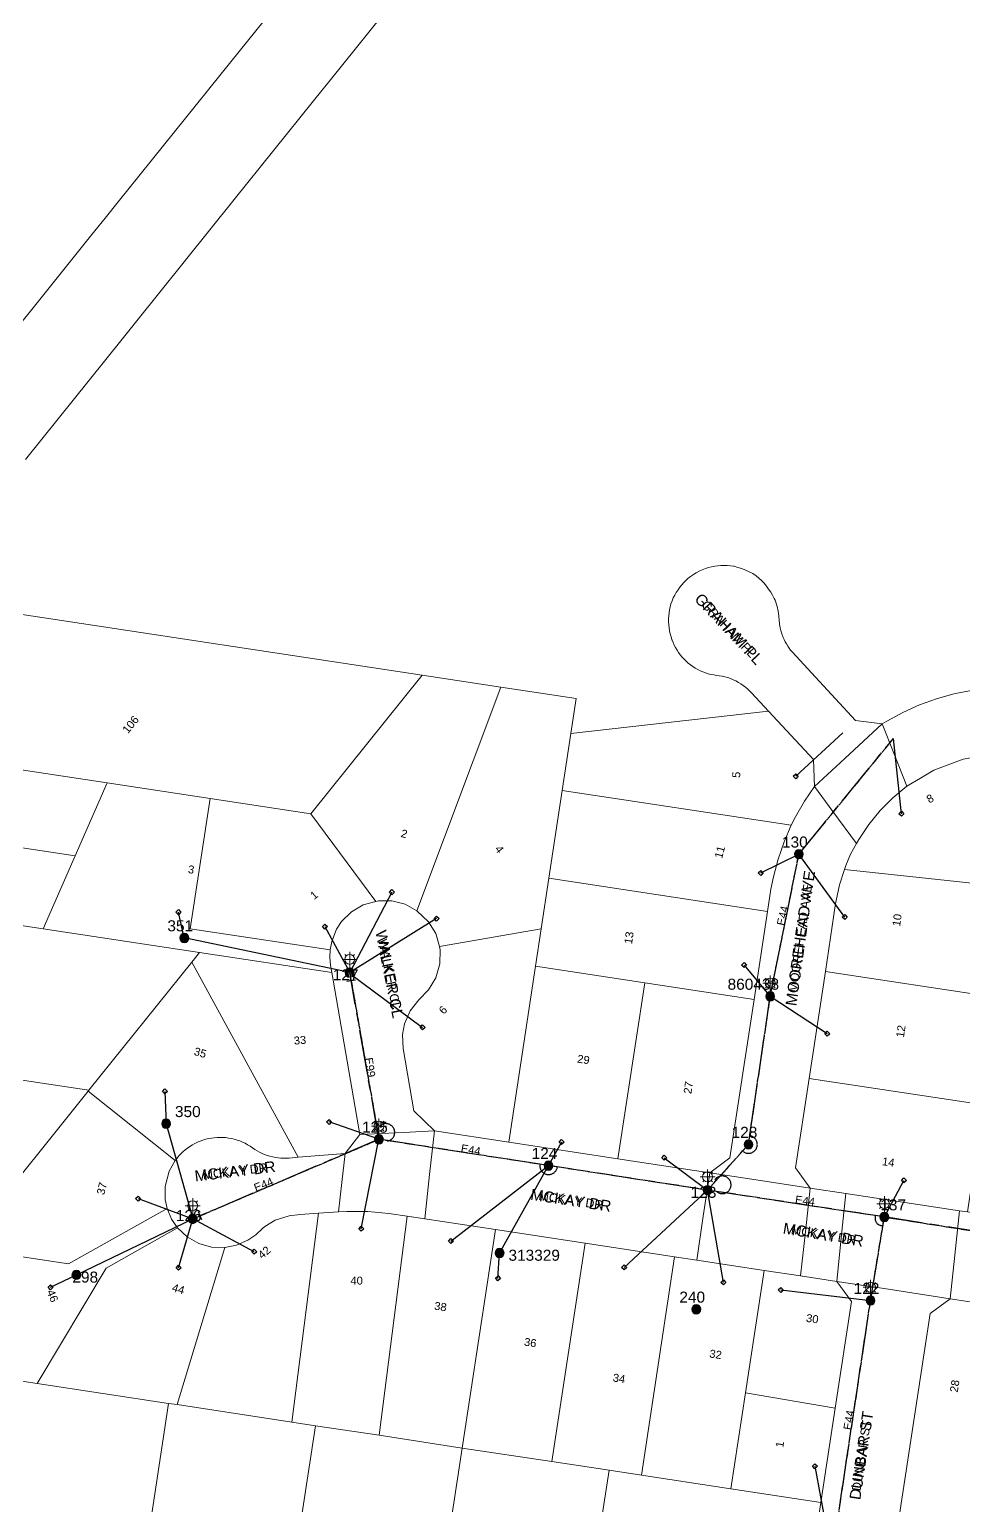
# Model space of a CAD drawing. Header units: metres. Extents: x 277548 to 280124, y 6243677 to 6246862.
# Drawn here: x 278804.5 to 279015.8, y 6245451.4 to 6245785.6 of the extents above; entities that cross this region are included whole.
import ezdxf
from ezdxf.enums import TextEntityAlignment as Align

# ---------------------------------------------------------------- set-up
doc = ezdxf.new("R2010")
doc.units = ezdxf.units.M
doc.linetypes.add('Cable Exist OH', pattern=[1, 1, 0])
doc.linetypes.add('IECLCENT', pattern=[15.5, 9.5, -2, 2, -2])
doc.layers.get('0').update_dxf_attribs({"color": 6})
doc.layers.add('Cadastre Land Parcels_SP_EXT', color=9, linetype='Continuous', lineweight=5)
doc.layers.add('Cadastre Roads_SP_EXT', color=94, linetype='Continuous', lineweight=15)
for name, color, linetype in [('Equip_SP_SL_EXT', 7, 'Continuous'), ('Mains_LV_EXT', 7, 'Continuous'), ('Mains_SL_EXT', 7, 'Continuous'), ('Notes_HV_MISC', 7, 'Continuous'), ('Notes_LV_MISC', 7, 'Continuous'), ('Services_SP_EXT', 7, 'Continuous'), ('SupportsOH_SP_TR_HV_LV_SL_EXT', 7, 'Continuous')]:
    doc.layers.add(name, color=color, linetype=linetype)
doc.styles.add('POLE_LABEL', font='arial.ttf')
doc.styles.get("Standard").update_dxf_attribs({"font": 'arial.ttf'})

# ---------------------------------------------------------------- blocks, each defined once
blk = doc.blocks.new('*U75')
at = {"lineweight": 15}
for p, q in [((-1.46, 5.46), (-1.06, 5.06)), ((0, 1.75), (0, 6.25)), ((1.46, 5.46), (1.06, 5.06)), ((-2.25, 4), (2.25, 4)), ((-1.46, 2.54), (-1.06, 2.94)), ((0, 0), (0, 2.5)), ((1.46, 2.54), (1.06, 2.94))]:
    blk.add_line(p, q, dxfattribs=at)
blk.add_circle((0, 4), 1.5, dxfattribs=at)
for tag, p, height, flags in [('OPERATING_VOLTAGE', (0.98, -1.65), 0.2, 9), ('ORIENTATION', (0.98, -1.85), 0.2, 9), ('OWNED_BY', (0.98, -2.05), 0.2, 9), ('STATE', (0.98, -2.25), 0.2, 9), ('CONSTRUCTED_VOLTAGE', (0.98, -0.65), 0.2, 9), ('CONTROL_TYPE', (0.98, -0.85), 0.2, 9), ('LANTERN_PURPOSE', (0.98, -1.05), 0.2, 9), ('LANTERN_TYPE', (0.98, -1.25), 0.2, 9), ('NO_PHASES', (0.98, -1.45), 0.2, 9), ('USAGE', (0.98, -2.45), 0.2, 9), ('CEXIST', (0.98, -2.65), 0.2, 9), ('CNEW', (0.98, -2.85), 0.2, 9), ('CNUMBER', (0.98, -3.05), 0.2, 9), ('CREMOVE', (0.98, -3.25), 0.2, 9), ('CREPLACE', (0.98, -3.45), 0.2, 9), ('LKINGHEIGHT', (0.98, -3.65), 0.2, 9), ('LBRACKET', (0.98, -3.85), 0.2, 9), ('LBRACKETVOCAB', (0.98, -4.05), 0.2, 9), ('LCATEGORY', (0.98, -4.25), 0.2, 9), ('LCHARGE1', (0.98, -4.45), 0.2, 9), ('LCHARGE1PERCENT', (0.98, -4.65), 0.2, 9), ('LNUMBER', (2.18, -3.25), 2.5, 8), ('LCHARGE2', (0.98, -4.85), 0.2, 9), ('LCHARGE2PERCENT', (0.98, -5.05), 0.2, 9), ('LCHARGE3', (0.98, -5.25), 0.2, 9), ('LCHARGE3PERCENT', (0.98, -5.45), 0.2, 9), ('LEXIST', (0.98, -5.65), 0.2, 9), ('LLAMP', (0.98, -5.85), 0.2, 9), ('LLAMPVOCAB', (0.98, -6.05), 0.2, 9), ('LMAST', (0.98, -6.25), 0.2, 9), ('LMASTVOCAB', (0.98, -6.45), 0.2, 9), ('LNEW', (0.98, -6.65), 0.2, 9), ('LANTNUMBER', (0.98, -6.85), 0.2, 9), ('LOUTREACH', (0.98, -7.25), 0.2, 9), ('LOUTREACHVOCAB', (0.98, -7.45), 0.2, 9), ('LRATECODE', (0.98, -7.65), 0.2, 9), ('LREMOVE', (0.98, -7.85), 0.2, 9), ('LREPLACE', (0.98, -8.05), 0.2, 9), ('LTYPE', (0.98, -8.25), 0.2, 9), ('LTYPEVOCAB', (0.98, -8.45), 0.2, 9), ('LEGEND', (0.98, -8.65), 0.2, 9), ('LOCATION', (0.98, -8.85), 0.2, 9), ('NOTES', (0.98, -9.05), 0.2, 9), ('STREETNAME', (0.98, -9.25), 0.2, 9), ('SUBURB', (0.98, -9.45), 0.2, 1)]:
    blk.add_attdef(tag, p, '', height=height, dxfattribs=dict(flags=flags))
blk = doc.blocks.new('CCP_EXT')
blk.add_wipeout([(0, 0.57), (0.57, 0), (0, -0.57), (-0.57, 0)])
blk.add_lwpolyline([(-0.57, 0), (0, 0.57), (0.57, 0), (0, -0.57), (-0.57, 0)])
at = {"flags": 1}
blk.add_attdef('Z', (0, 0), '', height=0.2, dxfattribs=at)
at = {"flags": 9}
for tag, p in [('CCP_TYPE', (0, 0)), ('CONSTRUCTED_VOLTAGE', (0, -0.2)), ('OPERATING_VOLTAGE', (0, -0.6)), ('ORIENTATION', (0, -0.8)), ('OWNED_BY', (0, -1)), ('STATE', (0, -1.8)), ('NO_PHASES', (0, -0.4)), ('USAGE', (0, -1.2)), ('LEGEND', (0, -1.4)), ('LIFE_SUPPORT', (0, -1.6)), ('NOTES', (0, -2))]:
    blk.add_attdef(tag, text='', height=0.2, dxfattribs=at).set_placement(p, align=Align.MIDDLE_LEFT)
blk = doc.blocks.new('POLE_EXT')
blk.add_hatch(color=256).paths.add_polyline_path([(-1, 0, 1), (1, 0, 1)])
blk.add_lwpolyline([(-1, 0, 1), (1, 0, 1)], format="xyb", close=True)
for tag, height, flags, p in [('pNumber', 2.5, 8, (-17.84, 2.07)), ('OWNED_BY', 0.2, 9, (1.35, -0.4)), ('SPECIAL_USE', 0.2, 9, (1.35, -0.8)), ('STATE', 0.2, 9, (1.35, -1)), ('cLV', 0.2, 9, (1.35, -1.4)), ('hDepth', 0.2, 9, (1.35, -1.6)), ('hDia', 0.2, 9, (1.35, -1.8)), ('cHV', 0.2, 9, (1.35, -2)), ('cLinedev', 0.2, 9, (1.35, -3.4)), ('PARENT', 0.2, 9, (1.35, -0.6)), ('USAGE', 0.2, 9, (1.35, -1.2)), ('LBRACKET', 0.2, 9, (1.35, -2.2)), ('LExisting', 0.2, 9, (1.35, -2.4)), ('LANTNUMBER', 0.2, 9, (1.35, -2.6)), ('LOther', 0.2, 9, (1.35, -2.8)), ('LRemove', 0.2, 9, (1.35, -3)), ('LEGEND', 0.2, 9, (1.35, -3.2)), ('pExisting', 0.2, 9, (1.35, -3.8)), ('pFooting', 0.2, 9, (1.35, -4.4)), ('pNew', 0.2, 9, (1.35, -4.6)), ('pRelocate', 0.2, 9, (1.35, -5)), ('pRemove', 0.2, 9, (1.35, -5.2)), ('pReplace', 0.2, 9, (1.35, -5.4)), ('pStay', 0.2, 9, (1.35, -5.6)), ('pType', 0.2, 9, (1.35, -5.8)), ('cspan', 0.2, 9, (1.35, -6)), ('STREETNAME', 0.2, 9, (1.35, -6.2)), ('SUBURB', 0.2, 9, (1.35, -6.4)), ('LOCATION', 0.2, 9, (1.35, -3.6)), ('PFNUMBER', 0.2, 9, (1.35, -4)), ('NEWPFNUMBER', 0.2, 9, (1.35, -4.2)), ('NOTES', 0.2, 9, (1.35, -6.6)), ('OPERATED_BY', 0.2, 9, (1.36, -7.01)), ('MAINTAINED_BY', 0.2, 9, (1.36, -6.81))]:
    blk.add_attdef(tag, text='', height=height, dxfattribs=dict(flags=flags)).set_placement(p, align=Align.MIDDLE_LEFT)
at = {"style": 'POLE_LABEL'}
for tag, height, flags, p in [('STRUCTURE_PLANT_NUMBER', 0.2, 9, (1.35, 0.03)), ('ASSET_NUM', 2.5, 8, (2, 2)), ('STREET_CODE', 0.2, 9, (1.35, -0.2))]:
    blk.add_attdef(tag, text='', height=height, dxfattribs=dict(at, flags=flags)).set_placement(p, align=Align.MIDDLE_LEFT)
at = {"flags": 1}
blk.add_attdef('Z', (1.35, -7.33), '', height=0.2, dxfattribs=at)
blk = doc.blocks.new('End Shackle_EXT')
blk.add_wipeout([(0, 0.25), (1.81, 0.25), (1.82, -0.25), (0, -0.25)])
blk.add_line((1.81, -1), (1.81, 1))
at = {"flags": 1}
blk.add_attdef('Z', (0, 0), '', height=0.2, dxfattribs=at)
at = {"flags": 9}
for tag, p in [('CONNECTOR_TYPE', (0, 0)), ('CONSTRUCTED_VOLTAGE', (0, -0.2)), ('OPERATING_VOLTAGE', (0, -0.6)), ('ORIENTATION', (0, -0.8)), ('OWNED_BY', (0, -1)), ('STATE', (0, -1.2)), ('NO_PHASES', (0, -0.4)), ('USAGE', (0, -1.4)), ('NOTES', (0, -1.6))]:
    blk.add_attdef(tag, text='', height=0.2, dxfattribs=at).set_placement(p, align=Align.MIDDLE_LEFT)

msp = doc.modelspace()

# ---------------------------------------------------------------- linework, layer by layer
at = {"layer": 'Cadastre Land Parcels_SP_EXT', "linetype": 'Continuous'}
for points in [[(278868.09901, 6245608.02197), (278893.29201, 6245639.419), (278778.337, 6245656.86098), (278753.14798, 6245625.47799), (278822.03497, 6245615.018), (278845.33296, 6245611.47904), (278868.09901, 6245608.02197)], [(278911.08997, 6245636.71196), (278893.29201, 6245639.419), (278868.09901, 6245608.02197), (278882.78599, 6245588.20896), (278883.381, 6245588.31099), (278886.43801, 6245588.29403), (278889.44397, 6245587.55), (278892.11603, 6245586.09596), (278911.08997, 6245636.71196)], [(278926.95698, 6245626.19004), (278928.16201, 6245634.11498), (278911.08997, 6245636.71196), (278892.11603, 6245586.09596), (278892.12699, 6245586.08703), (278894.75903, 6245583.573), (278896.359, 6245580.92099), (278897.21998, 6245578.00398), (278920.23001, 6245581.95501), (278921.97599, 6245593.43896), (278925.002, 6245613.335), (278926.95698, 6245626.19004)], [(278982.06797, 6245614.22504), (278981.833, 6245620.29499), (278971.64304, 6245631.30698), (278926.95698, 6245626.19004), (278925.002, 6245613.335), (278976.81297, 6245605.45696), (278977.78004, 6245607.36097), (278979.804, 6245610.86698), (278982.06797, 6245614.22504)], [(278814.78798, 6245598.51596), (278822.03497, 6245615.018), (278753.14798, 6245625.47799), (278740.55298, 6245609.78703), (278814.78798, 6245598.51596)], [(279035.78303, 6245620.72102), (279032.43001, 6245621.23096), (279029.21002, 6245621.71997), (279022.54701, 6245621.64303), (279019.19699, 6245621.02903), (279015.74204, 6245620.39498), (279009.10596, 6245617.92397), (279006.03499, 6245616.10599), (279002.96402, 6245614.28802), (278999.83201, 6245611.67903), (278996.96297, 6245608.78498), (278994.37897, 6245605.63301), (278992.10697, 6245602.24899), (278991.56496, 6245601.32697), (278990.239, 6245598.87398), (278989.15101, 6245596.30597), (278988.83901, 6245595.41496), (279029.024, 6245591.12703), (279035.78303, 6245620.72102)], [(278872.86897, 6245572.09197), (278872.58101, 6245573.774), (278872.407, 6245575.48898), (278872.47104, 6245577.21102), (278840.82897, 6245582.02497), (278845.33296, 6245611.47904), (278822.03497, 6245615.018), (278814.78798, 6245598.51596), (278807.53896, 6245582.00898), (278842.91397, 6245576.63597), (278872.86897, 6245572.09197)], [(278976.81297, 6245605.45696), (278925.002, 6245613.335), (278921.97599, 6245593.43896), (278971.42397, 6245585.92397), (278972.193, 6245590.97103), (278972.76698, 6245593.75598), (278973.84199, 6245597.748), (278975.19198, 6245601.65398), (278976.81297, 6245605.45696)], [(278814.78798, 6245598.51596), (278740.55298, 6245609.78703), (278727.95799, 6245594.09704), (278807.53896, 6245582.00898), (278814.78798, 6245598.51596)], [(278868.09901, 6245608.02197), (278845.33296, 6245611.47904), (278840.82897, 6245582.02497), (278872.47104, 6245577.21102), (278872.82198, 6245579.10796), (278873.91501, 6245581.94), (278875.06704, 6245583.676), (278877.33604, 6245585.83997), (278879.96297, 6245587.41697), (278882.78599, 6245588.20896), (278868.09901, 6245608.02197)], [(279029.024, 6245591.12703), (278988.83901, 6245595.41496), (278987.73601, 6245591.93801), (278986.96804, 6245588.37096), (278986.86204, 6245587.69398), (278984.532, 6245572.36801), (279023.39103, 6245566.459), (279024.08399, 6245566.353), (279029.024, 6245591.12703)], [(278807.53896, 6245582.00898), (278727.95799, 6245594.09704), (278702.768, 6245562.71396), (278817.90603, 6245545.452), (278841.152, 6245574.43897), (278842.91397, 6245576.63597), (278807.53896, 6245582.00898)], [(278971.42397, 6245585.92397), (278921.97599, 6245593.43896), (278920.23001, 6245581.95501), (278918.95104, 6245573.54601), (278943.67101, 6245569.78799), (278968.39902, 6245566.02899), (278971.42397, 6245585.92397)], [(278918.95104, 6245573.54601), (278920.23001, 6245581.95501), (278897.21998, 6245578.00398), (278897.35204, 6245577.23699), (278897.29197, 6245574.06002), (278896.40202, 6245570.92704), (278894.74896, 6245568.15101), (278892.52599, 6245565.95497), (278890.565, 6245563.45498), (278889.27499, 6245560.46404), (278888.86698, 6245558.06404), (278889.00602, 6245554.92903), (278891.43101, 6245540.80296), (278896.06, 6245536.26002), (278912.89001, 6245533.69696), (278918.95104, 6245573.54601)], [(278879.164, 6245535.42298), (278873.12496, 6245570.36701), (278872.86897, 6245572.09197), (278842.91397, 6245576.63597), (278841.152, 6245574.43897), (278865.23297, 6245530.26797), (278875.854, 6245531.149), (278879.164, 6245535.42298)], [(278865.23297, 6245530.26797), (278841.152, 6245574.43897), (278817.90603, 6245545.452), (278817.73803, 6245545.24203), (278837.42701, 6245529.569), (278837.82698, 6245530.09396), (278838.25098, 6245530.59498), (278838.70298, 6245531.07604), (278839.17997, 6245531.53201), (278839.67896, 6245531.96096), (278840.20004, 6245532.36499), (278840.74099, 6245532.73899), (278841.30102, 6245533.08702), (278841.88004, 6245533.40299), (278842.47301, 6245533.68804), (278843.08101, 6245533.94199), (278843.69598, 6245534.16203), (278844.32199, 6245534.35), (278844.95702, 6245534.50503), (278845.59796, 6245534.62701), (278846.24703, 6245534.71296), (278846.89804, 6245534.76702), (278847.55196, 6245534.78504), (278848.20403, 6245534.77002), (278848.85699, 6245534.721), (278849.505, 6245534.63797), (278850.14797, 6245534.51898), (278850.78202, 6245534.36802), (278851.40998, 6245534.18402), (278852.02698, 6245533.96796), (278852.63197, 6245533.72001), (278853.22203, 6245533.44), (278853.79602, 6245533.12898), (278854.35402, 6245532.78802), (278854.89399, 6245532.42099), (278855.41498, 6245532.06298), (278855.95398, 6245531.732), (278856.50801, 6245531.42999), (278857.07802, 6245531.15501), (278857.66004, 6245530.90998), (278858.25496, 6245530.69497), (278858.85898, 6245530.51204), (278859.47201, 6245530.35799), (278860.09201, 6245530.236), (278860.71697, 6245530.14599), (278861.34598, 6245530.08698), (278861.97703, 6245530.06004), (278862.60896, 6245530.06499), (278863.24001, 6245530.10297), (278865.23297, 6245530.26797)], [(278943.67101, 6245569.78799), (278918.95104, 6245573.54601), (278912.89001, 6245533.69696), (278937.61104, 6245529.94), (278943.67101, 6245569.78799)], [(279023.39103, 6245566.459), (278984.532, 6245572.36801), (278980.842, 6245548.11399), (279020.39699, 6245542.11303), (279023.39103, 6245566.459)], [(278968.39902, 6245566.02899), (278943.67101, 6245569.78799), (278937.61104, 6245529.94), (278958.38502, 6245526.78299), (278962.93901, 6245530.13503), (278968.39902, 6245566.02899)], [(278817.90603, 6245545.452), (278702.768, 6245562.71396), (278700.58804, 6245560.01098), (278774.572, 6245548.77101), (278769.79302, 6245517.30702), (278792.56102, 6245513.84897), (278817.73803, 6245545.24203), (278817.90603, 6245545.452)], [(279020.39699, 6245542.11303), (278980.842, 6245548.11399), (278977.76396, 6245527.87098), (278981.11698, 6245523.31602), (278989.18501, 6245522.08899), (279014.92099, 6245518.17603), (279016.71396, 6245517.903), (279020.39699, 6245542.11303)], [(278837.42701, 6245529.569), (278817.73803, 6245545.24203), (278792.56102, 6245513.84897), (278789.336, 6245509.76801), (278813.28703, 6245506.15299), (278835.60701, 6245518.69896), (278835.171, 6245520.75199), (278835.13496, 6245523.63004), (278836.056, 6245527.11697), (278837.42701, 6245529.569)], [(278837.96999, 6245514.29196), (278836.58997, 6245516.27997), (278835.60701, 6245518.69896), (278813.28703, 6245506.15299), (278789.336, 6245509.76801), (278769.49199, 6245484.66299), (278770.03099, 6245484.58199), (278802.71203, 6245479.61699), (278806.19799, 6245479.08797), (278821.79603, 6245505.202), (278837.96999, 6245514.29196)], [(278889.90904, 6245516.95899), (278885.73197, 6245517.56601), (278881.00202, 6245517.97799), (278876.253, 6245518.02896), (278874.35703, 6245517.95503), (278869.83501, 6245517.60797), (278863.81603, 6245470.335), (278869.14001, 6245469.49602), (278883.593, 6245467.33098), (278889.90904, 6245516.95899)], [(278863.81603, 6245470.335), (278869.83501, 6245517.60797), (278865.69001, 6245517.30004), (278863.231, 6245517.01199), (278860.06004, 6245516.02001), (278857.68398, 6245514.58602), (278857.26299, 6245514.22898), (278855.66196, 6245512.748), (278853.85503, 6245511.473), (278851.30999, 6245510.34102), (278848.61301, 6245509.82604), (278837.88899, 6245474.27402), (278863.81603, 6245470.335)], [(278893.91104, 6245516.35002), (278889.90904, 6245516.95899), (278883.593, 6245467.33098), (278902.35997, 6245464.44904), (278909.88299, 6245513.92202), (278893.91104, 6245516.35002)], [(278848.61301, 6245509.82604), (278848.56399, 6245509.82304), (278845.60096, 6245509.95704), (278842.74499, 6245510.75804), (278840.10897, 6245512.26296), (278837.96999, 6245514.29196), (278821.79603, 6245505.202), (278806.19799, 6245479.08797), (278835.93198, 6245474.57099), (278837.88899, 6245474.27402), (278848.61301, 6245509.82604)], [(278902.35997, 6245464.44904), (278922.63398, 6245461.39804), (278930.15303, 6245510.83798), (278909.88299, 6245513.92202), (278902.35997, 6245464.44904)], [(278922.63398, 6245461.39804), (278935.58098, 6245459.42998), (278942.90499, 6245458.31496), (278950.42298, 6245507.75597), (278930.15303, 6245510.83798), (278922.63398, 6245461.39804)], [(278966.483, 6245476.986), (278970.69399, 6245504.67201), (278955.41996, 6245506.99604), (278950.42298, 6245507.75597), (278942.90499, 6245458.31496), (278963.17503, 6245455.23198), (278966.483, 6245476.986)], [(278987.10301, 6245502.17697), (278978.93304, 6245503.41901), (278970.69399, 6245504.67201), (278966.483, 6245476.986), (278986.77998, 6245473.44501), (278990.45603, 6245497.62201), (278987.10301, 6245502.17697)], [(279028.74902, 6245495.83097), (279012.80498, 6245498.255), (279008.24896, 6245494.90198), (279001.33199, 6245449.41704), (279021.22997, 6245446.392), (279028.74902, 6245495.83097)], [(278806.19799, 6245479.08797), (278802.71203, 6245479.61699), (278784.54598, 6245360.245), (278789.08301, 6245359.55503), (278799.27298, 6245426.49596), (278827.94901, 6245422.13798), (278835.93198, 6245474.57099), (278806.19799, 6245479.08797)], [(278986.77998, 6245473.44501), (278966.483, 6245476.986), (278963.17503, 6245455.23198), (278983.538, 6245452.13698), (278986.77998, 6245473.44501)], [(278837.88899, 6245474.27402), (278835.93198, 6245474.57099), (278827.94901, 6245422.13798), (278817.75896, 6245355.19696), (278850.97203, 6245350.14999), (278861.57, 6245419.77102), (278869.14001, 6245469.49602), (278863.81603, 6245470.335), (278837.88899, 6245474.27402)], [(278884.19101, 6245345.10196), (278902.35997, 6245464.44904), (278883.593, 6245467.33098), (278869.14001, 6245469.49602), (278861.57, 6245419.77102), (278889.845, 6245415.474), (278879.24703, 6245345.85296), (278884.19101, 6245345.10196)], [(278917.43296, 6245340.08696), (278926.48299, 6245399.60601), (278929.51403, 6245419.54101), (278932.54799, 6245439.48598), (278935.58098, 6245459.42998), (278922.63398, 6245461.39804), (278902.35997, 6245464.44904), (278884.19101, 6245345.10196), (278917.43296, 6245340.08696)], [(278980.50501, 6245432.192), (278983.538, 6245452.13698), (278963.17503, 6245455.23198), (278942.90499, 6245458.31496), (278935.58098, 6245459.42998), (278932.54799, 6245439.48598), (278980.50501, 6245432.192)]]:
    msp.add_lwpolyline(points, close=True, dxfattribs=at)
at = {"layer": 'Cadastre Roads_SP_EXT', "linetype": 'Continuous'}
for points in [[(278865.36501, 6245797.43399), (278849.97297, 6245778.25804), (278837.24202, 6245762.40301), (278824.52599, 6245746.56299), (278821.55203, 6245742.85803), (278818.57701, 6245739.15202), (278805.85003, 6245723.30202), (278783.436, 6245695.38398)], [(278803.526, 6245688.24102), (278825.389, 6245715.47804), (278828.71601, 6245719.62302), (278850.77902, 6245747.11004), (278868.68504, 6245769.41802), (278870.61002, 6245771.81596), (278872.535, 6245774.21399), (278887.105, 6245792.36497)], [(279017.55502, 6245635.97196), (279013.57702, 6245635.15999), (279009.66402, 6245634.07198), (279005.838, 6245632.71401), (279002.05498, 6245630.99496), (278998.40504, 6245629.017), (278997.41001, 6245628.41997), (279000.03896, 6245621.73001), (279002.964, 6245614.28796), (279006.03501, 6245616.10599), (279009.10602, 6245617.92403), (279015.74202, 6245620.395), (279019.19698, 6245621.02904)]]:
    msp.add_lwpolyline(points, dxfattribs=at)
for points in [[(278988.93804, 6245620.58098), (278997.41001, 6245628.41997), (278991.37396, 6245629.125), (278983.17901, 6245637.98198), (278976.98604, 6245644.67299), (278976.63899, 6245645.10004), (278976.315, 6245645.54404), (278976.01503, 6245646.005), (278975.71399, 6245646.48202), (278975.43804, 6245646.97397), (278975.19802, 6245647.46098), (278975.18901, 6245647.479), (278974.98397, 6245647.97704), (278974.60302, 6245649.02602), (278974.437, 6245649.55701), (278974.31797, 6245650.10097), (278974.16696, 6245650.948), (278974.13102, 6245651.18704), (278974.06197, 6245651.72897), (278974.00598, 6245652.82397), (278973.93198, 6245653.35998), (278973.85904, 6245653.89803), (278973.63598, 6245654.94401), (278973.48701, 6245655.44903), (278973.33804, 6245655.95299), (278973.15304, 6245656.43602), (278972.98499, 6245656.79499), (278972.59503, 6245657.52801), (278972.16702, 6245658.23596), (278971.70297, 6245658.92404), (278971.20404, 6245659.58501), (278970.66997, 6245660.22001), (278970.10402, 6245660.82597), (278969.50804, 6245661.40101), (278968.88001, 6245661.94401), (278968.10001, 6245662.40496), (278967.29404, 6245662.82503), (278966.46997, 6245663.20201), (278965.62497, 6245663.53598), (278964.76399, 6245663.82598), (278963.88897, 6245664.06802), (278963.73496, 6245664.09699), (278963.03196, 6245664.189), (278962.32402, 6245664.24596), (278961.61404, 6245664.26503), (278960.90397, 6245664.24702), (278960.19699, 6245664.19201), (278959.49302, 6245664.09999), (278958.79399, 6245663.97001), (278958.10397, 6245663.80496), (278957.38596, 6245663.55197), (278956.68304, 6245663.26303), (278955.99603, 6245662.93798), (278955.32596, 6245662.57698), (278954.67603, 6245662.18199), (278954.048, 6245661.75203), (278953.44496, 6245661.29099), (278953.05898, 6245660.96399), (278953.02904, 6245660.93502), (278952.52702, 6245660.42603), (278952.05203, 6245659.89196), (278951.60599, 6245659.33298), (278951.18999, 6245658.75299), (278950.80497, 6245658.15101), (278950.45201, 6245657.53004), (278950.13102, 6245656.89), (278949.84597, 6245656.23504), (278949.59404, 6245655.56701), (278949.41698, 6245654.90003), (278949.27499, 6245654.226), (278949.16999, 6245653.54498), (278949.09996, 6245652.86097), (278949.06402, 6245652.16997), (278949.068, 6245651.48004), (278949.10597, 6245650.79302), (278949.17997, 6245650.10901), (278949.28903, 6245649.42596), (278949.435, 6245648.75298), (278949.61496, 6245648.08698), (278949.82999, 6245647.43396), (278949.86999, 6245647.32896), (278950.07, 6245646.822), (278950.34004, 6245646.23097), (278950.64099, 6245645.65601), (278950.97099, 6245645.09501), (278951.33004, 6245644.55404), (278951.71602, 6245644.03198), (278952.13, 6245643.53102), (278952.57003, 6245643.05302), (278953.03399, 6245642.59798), (278953.52099, 6245642.16696), (278954.02999, 6245641.76296), (278954.55903, 6245641.38599), (278955.09796, 6245641.03903), (278955.65402, 6245640.72202), (278956.22597, 6245640.43396), (278956.81197, 6245640.17699), (278957.41104, 6245639.94996), (278958.02202, 6245639.75604), (278958.63999, 6245639.59197), (278959.26899, 6245639.46198), (278959.90099, 6245639.36502), (278960.53803, 6245639.30197), (278961.17004, 6245639.196), (278961.81202, 6245639.042), (278962.44597, 6245638.857), (278963.06799, 6245638.63897), (278963.67801, 6245638.38704), (278964.27601, 6245638.10596), (278964.85601, 6245637.79203), (278965.42001, 6245637.44896), (278965.96504, 6245637.07702), (278966.49002, 6245636.67699), (278966.993, 6245636.25004), (278967.47303, 6245635.79703), (278967.81504, 6245635.44398), (278971.64301, 6245631.30703), (278981.83296, 6245620.29504), (278982.06803, 6245614.22499), (278988.93804, 6245620.58098)], [(278991.56496, 6245601.32697), (278986.24401, 6245608.55303), (278982.06803, 6245614.22499), (278979.80396, 6245610.86699), (278977.77999, 6245607.36099), (278976.81296, 6245605.45703), (278975.19202, 6245601.65396), (278973.842, 6245597.74802), (278972.76696, 6245593.75599), (278972.19298, 6245590.971), (278971.42401, 6245585.92397), (278968.39901, 6245566.02904), (278962.93898, 6245530.13496), (278958.38496, 6245526.78297), (278967.86299, 6245525.33599), (278981.11698, 6245523.31599), (278977.76401, 6245527.87098), (278980.842, 6245548.11401), (278984.53203, 6245572.36798), (278986.86197, 6245587.69397), (278986.96803, 6245588.37101), (278987.73602, 6245591.93804), (278988.83896, 6245595.41499), (278989.15104, 6245596.30599), (278990.23896, 6245598.87401), (278991.56496, 6245601.32697)], [(278892.116, 6245586.09599), (278889.44396, 6245587.55004), (278886.43803, 6245588.29401), (278883.38097, 6245588.31097), (278882.78597, 6245588.20897), (278879.96301, 6245587.41696), (278877.336, 6245585.83999), (278875.06699, 6245583.67597), (278873.91504, 6245581.93997), (278872.82199, 6245579.10801), (278872.47098, 6245577.21102), (278872.40704, 6245575.48897), (278872.581, 6245573.77399), (278872.86897, 6245572.09203), (278873.12497, 6245570.36697), (278879.16402, 6245535.42298), (278889.04102, 6245535.91299), (278896.06, 6245536.26003), (278891.43101, 6245540.803), (278889.00596, 6245554.92901), (278888.86697, 6245558.06404), (278889.27503, 6245560.46401), (278890.565, 6245563.45502), (278892.52601, 6245565.95504), (278894.74901, 6245568.15103), (278896.40201, 6245570.92701), (278897.29204, 6245574.06001), (278897.352, 6245577.23698), (278897.21999, 6245578.00401), (278896.359, 6245580.92101), (278894.75899, 6245583.57301), (278892.12704, 6245586.08699), (278892.116, 6245586.09599)], [(278865.233, 6245530.26804), (278863.24002, 6245530.103), (278862.60899, 6245530.06503), (278861.97699, 6245530.05999), (278861.34604, 6245530.08701), (278860.71704, 6245530.146), (278860.09201, 6245530.23599), (278859.47202, 6245530.35802), (278858.859, 6245530.51203), (278858.25499, 6245530.695), (278857.65998, 6245530.91002), (278857.07796, 6245531.15498), (278856.50803, 6245531.42997), (278855.954, 6245531.73197), (278855.41499, 6245532.06303), (278854.89398, 6245532.42102), (278854.35399, 6245532.78802), (278853.79599, 6245533.12897), (278853.222, 6245533.43998), (278852.63203, 6245533.72), (278852.02696, 6245533.96796), (278851.40997, 6245534.18396), (278850.78202, 6245534.36799), (278850.14799, 6245534.51899), (278849.50504, 6245534.63803), (278848.85696, 6245534.72103), (278848.20403, 6245534.76996), (278847.55198, 6245534.78497), (278846.89798, 6245534.76704), (278846.24699, 6245534.713), (278845.59804, 6245534.62699), (278844.95702, 6245534.50504), (278844.32202, 6245534.34997), (278843.69602, 6245534.16197), (278843.08097, 6245533.942), (278842.47298, 6245533.68803), (278841.88001, 6245533.40298), (278841.30099, 6245533.08703), (278840.74104, 6245532.73901), (278840.19999, 6245532.36504), (278839.67899, 6245531.96104), (278839.17997, 6245531.53196), (278838.70304, 6245531.07604), (278838.251, 6245530.59504), (278837.82704, 6245530.09399), (278837.42702, 6245529.56901), (278836.05598, 6245527.11703), (278835.13504, 6245523.63001), (278835.17098, 6245520.75204), (278835.60704, 6245518.69902), (278836.58997, 6245516.27997), (278837.97001, 6245514.29203), (278840.10904, 6245512.26303), (278842.74497, 6245510.75803), (278845.60104, 6245509.95701), (278848.56396, 6245509.82296), (278848.61297, 6245509.82597), (278851.31, 6245510.34097), (278853.85498, 6245511.47296), (278855.66198, 6245512.748), (278857.26296, 6245514.22898), (278857.684, 6245514.586), (278860.05996, 6245516.02), (278863.23102, 6245517.01202), (278865.68998, 6245517.29999), (278869.83496, 6245517.608), (278874.35701, 6245517.95504), (278875.10902, 6245524.58), (278875.85397, 6245531.14898), (278865.233, 6245530.26804)], [(278912.89002, 6245533.69704), (278896.06, 6245536.26003), (278894.99203, 6245526.36996), (278893.91099, 6245516.35), (278909.88303, 6245513.92203), (278930.153, 6245510.83804), (278950.42296, 6245507.75599), (278955.42001, 6245506.99603), (278956.91096, 6245516.95401), (278958.38496, 6245526.78297), (278937.61103, 6245529.93999), (278912.89002, 6245533.69704)], [(278989.18503, 6245522.08899), (278981.11698, 6245523.31599), (278980.03197, 6245513.43202), (278978.933, 6245503.41903), (278987.10296, 6245502.17701), (278988.13702, 6245512.06796), (278989.18503, 6245522.08899)], [(279016.714, 6245517.90303), (279014.92104, 6245518.17598), (279013.85598, 6245508.15098), (279012.80497, 6245498.255), (279028.74901, 6245495.83101), (279048.64403, 6245492.80804), (279068.53896, 6245489.78401), (279088.43001, 6245486.76298), (279108.32503, 6245483.73798), (279109.36103, 6245483.58), (279111.00096, 6245493.50503), (279112.62101, 6245503.30097), (279096.602, 6245505.73697), (279076.63598, 6245508.78899), (279056.66202, 6245511.82804), (279036.68796, 6245514.86496), (279016.714, 6245517.90303)], [(279012.80497, 6245498.255), (278997.81798, 6245500.54097), (278987.10296, 6245502.17701), (278990.45602, 6245497.62202), (278986.78003, 6245473.44497), (278983.53797, 6245452.13697), (278980.50502, 6245432.19197), (278978.88002, 6245421.50998), (278988.813, 6245417.02696), (278995.91799, 6245413.81899), (279001.33202, 6245449.41698), (279008.24901, 6245494.90203), (279012.80497, 6245498.255)]]:
    msp.add_lwpolyline(points, close=True, dxfattribs=at)
at = {"layer": 'Mains_SL_EXT', "linetype": 'Cable Exist OH'}
for points in [[(278957.87364, 6245522.84552), (278967.13797, 6245533.17099), (278972.05801, 6245566.70491)], [(278997.88347, 6245516.76025), (278957.87364, 6245522.84552)], [(278994.75596, 6245497.84296), (278997.88347, 6245516.76025)], [(278997.88347, 6245516.76025), (279036.91599, 6245510.64904), (279066.38606, 6245506.29123)]]:
    msp.add_lwpolyline(points, dxfattribs=at)
at = {"layer": 'Notes_LV_MISC', "linetype": 'IECLCENT'}
for points in [[(278967.13797, 6245533.17099), (278972.05801, 6245566.70499)], [(278921.89272, 6245528.38542), (278883.51276, 6245534.34123)], [(278957.87364, 6245522.84552), (278967.13797, 6245533.17099)], [(278997.88347, 6245516.76025), (278957.87364, 6245522.84552)], [(278994.75596, 6245497.84296), (278997.88347, 6245516.76025)], [(279036.91599, 6245510.64904), (278997.88347, 6245516.76025)], [(278986.01598, 6245439.48799), (278994.75604, 6245497.84304)]]:
    msp.add_lwpolyline(points, dxfattribs=at)
for points in [[(278885.47052, 6245533.93277, 1.956679267), (278883.09756, 6245536.14382)], [(278965.93002, 6245531.57597, 1.289604125), (278967.42901, 6245535.14997)], [(278919.93386, 6245528.68938, 1.02441987), (278923.89773, 6245528.14237)], [(278959.98512, 6245522.44876, 3.64379254), (278959.21609, 6245524.34174)], [(278995.90985, 6245517.08879, 0.57853013), (278997.56185, 6245514.81484)]]:
    msp.add_lwpolyline(points, format="xyb", dxfattribs=at)

# ---------------------------------------------------------------- block references
at = {"layer": 'Equip_SP_SL_EXT', "xscale": 0.75, "yscale": 0.75, "zscale": 0.75}
for p in [(278876.9045, 6245572.08046), (278972.05802, 6245566.70497), (278883.51286, 6245534.34124), (278957.87361, 6245522.84551), (278997.88361, 6245516.76025), (278841.37973, 6245516.31921), (278994.756, 6245497.84299)]:
    msp.add_blockref('*U75', p, dxfattribs=at)
at = {"layer": 'SupportsOH_SP_TR_HV_LV_SL_EXT'}
ref = msp.add_blockref('POLE_EXT', (278978.54804, 6245598.89199), dxfattribs=at)
ref.add_attrib('ASSET_NUM', '130', dxfattribs={"layer": '0', "height": 2.5, "rotation": 0.0015278, "style": 'POLE_LABEL'}).set_placement((278980.54804, 6245599.64199), align=Align.BOTTOM_RIGHT)
ref = msp.add_blockref('POLE_EXT', (278876.90445, 6245572.08037), dxfattribs=at)
ref.add_attrib('ASSET_NUM', '127', dxfattribs={"layer": '0', "height": 2.5, "style": 'POLE_LABEL'}).set_placement((278878.90445, 6245572.83037), align=Align.TOP_RIGHT)
ref = msp.add_blockref('POLE_EXT', (278972.05804, 6245566.70497), dxfattribs=at)
ref.add_attrib('ASSET_NUM', '860438', dxfattribs={"layer": '0', "height": 2.5, "style": 'POLE_LABEL'}).set_placement((278974.05804, 6245567.45497), align=Align.BOTTOM_RIGHT)
ref = msp.add_blockref('POLE_EXT', (278835.35917, 6245537.87587), dxfattribs=at)
ref.add_attrib('ASSET_NUM', '350', dxfattribs={"layer": '0', "height": 2.5, "style": 'POLE_LABEL'}).set_placement((278837.35917, 6245538.62587), align=Align.BOTTOM_LEFT)
ref = msp.add_blockref('POLE_EXT', (278883.51288, 6245534.34127), dxfattribs=at)
ref.add_attrib('ASSET_NUM', '125', dxfattribs={"layer": '0', "height": 2.5, "style": 'POLE_LABEL'}).set_placement((278885.51288, 6245535.09127), align=Align.BOTTOM_RIGHT)
ref = msp.add_blockref('POLE_EXT', (278967.138, 6245533.171), dxfattribs=at)
ref.add_attrib('ASSET_NUM', '128', dxfattribs={"layer": '0', "height": 2.5, "style": 'POLE_LABEL'}).set_placement((278969.138, 6245533.921), align=Align.BOTTOM_RIGHT)
ref = msp.add_blockref('POLE_EXT', (278957.87371, 6245522.8456), dxfattribs=at)
ref.add_attrib('ASSET_NUM', '123', dxfattribs={"layer": '0', "height": 2.5, "rotation": 0.0504826, "style": 'POLE_LABEL'}).set_placement((278959.87371, 6245523.5956), align=Align.TOP_RIGHT)
ref = msp.add_blockref('POLE_EXT', (278997.88358, 6245516.7603), dxfattribs=at)
ref.add_attrib('ASSET_NUM', '137', dxfattribs={"layer": '0', "height": 2.5, "style": 'POLE_LABEL'}).set_placement((278999.88358, 6245517.5103), align=Align.BOTTOM_CENTER)
ref = msp.add_blockref('POLE_EXT', (278910.818, 6245508.59701), dxfattribs=at)
ref.add_attrib('ASSET_NUM', '313329', dxfattribs={"layer": '0', "height": 2.5, "style": 'POLE_LABEL'}).set_placement((278912.818, 6245509.34701), align=Align.TOP_LEFT)
ref = msp.add_blockref('POLE_EXT', (278815.0625, 6245503.65027), dxfattribs=at)
ref.add_attrib('ASSET_NUM', '298', dxfattribs={"layer": '0', "height": 2.5, "style": 'POLE_LABEL'}).set_placement((278817.0625, 6245504.40027), align=Align.TOP_CENTER)
ref = msp.add_blockref('POLE_EXT', (278994.75601, 6245497.84297), dxfattribs=at)
ref.add_attrib('ASSET_NUM', '122', dxfattribs={"layer": '0', "height": 2.5, "style": 'POLE_LABEL'}).set_placement((278996.75601, 6245498.59297), align=Align.BOTTOM_RIGHT)
ref = msp.add_blockref('POLE_EXT', (278955.32101, 6245495.86297), dxfattribs=at)
ref.add_attrib('ASSET_NUM', '240', dxfattribs={"layer": '0', "height": 2.5, "rotation": 0.0091702, "style": 'POLE_LABEL'}).set_placement((278957.32101, 6245496.61297), align=Align.BOTTOM_RIGHT)

# ---------------------------------------------------------------- texts
at = {"layer": 'Cadastre Land Parcels_SP_EXT'}
for s, rotation, p in [('106', 50.963493, (278826.70733, 6245626.04619)), ('5', 87.36985, (278965.23751, 6245616.12959)), ('8', 29.260414, (279008.06184, 6245610.35842)), ('2', 345.603973, (278888.33071, 6245602.82663)), ('4', 306.507629, (278909.63621, 6245600.0388)), ('11', 75.253304, (278961.1511, 6245597.78547)), ('3', 351.090424, (278840.20403, 6245594.65283)), ('1', 39.822418, (278868.86208, 6245588.49269)), ('10', 81.654381, (279001.42946, 6245582.4656)), ('13', 81.654488, (278940.77514, 6245578.44681)), ('6', 46.768585, (278898.18777, 6245562.50049)), ('12', 81.654671, (279002.2905, 6245557.26348)), ('35', 343.353485, (278841.48549, 6245553.50746)), ('33', 4.746008, (278864.33012, 6245555.76773)), ('29', 351.39267, (278928.28079, 6245551.74279)), ('27', 81.654419, (278954.20097, 6245544.53498)), ('14', 351.392761, (278997.27717, 6245528.51173)), ('37', 76.958939, (278821.36871, 6245521.64213)), ('42', 40.47208, (278857.07568, 6245507.14598)), ('44', 343.986511, (278836.54173, 6245500.00536)), ('40', 359.518707, (278877.07074, 6245501.473)), ('46', 292.638794, (278808.30191, 6245499.83436)), ('38', 351.392853, (278895.93119, 6245495.80222)), ('30', 351.4, (278980.07486, 6245493.05347)), ('36', 351.392792, (278916.25752, 6245487.65179)), ('32', 351.3927, (278958.18331, 6245484.99279)), ('34', 351.392578, (278936.33918, 6245479.54737)), ('28', 81.481895, (279014.47298, 6245476.95943)), ('1', 81.480003, (278974.99401, 6245464.44997))]:
    msp.add_text(s, height=1.8, rotation=rotation, dxfattribs=at).set_placement(p)
at = {"layer": 'Cadastre Roads_SP_EXT'}
for s, rotation, p in [('GRAHAM PL', 313.30106, (278962.70103, 6245649.88423)), ('MOOREHEAD AVE', 82.030876, (278978.85312, 6245579.85576)), ('WALKER CL', 281.300262, (278885.90361, 6245571.73753)), ('MCKAY DR', 6.874727, (278850.96127, 6245527.11364)), ('MCKAY DR', 351.392472, (278926.9672, 6245520.53326)), ('MCKAY DR', 350.482056, (278984.08448, 6245512.75012)), ('DUNBAR ST', 81.481827, (278992.68309, 6245462.75363))]:
    msp.add_text(s, height=2.5, rotation=rotation, dxfattribs=at).set_placement(p, align=Align.MIDDLE_CENTER)
at = {"layer": 'Mains_LV_EXT'}
for s, rotation, p in [('E44', 77.5137867, (278975.26001, 6245582.58399)), ('E99', 278.783473, (278880.29684, 6245552.70943)), ('E44', 350.058383, (278901.94351, 6245531.48074)), ('E44', 22.0513788, (278855.67383, 6245522.43377)), ('E44', 352.4730682, (278977.59578, 6245519.84541)), ('E44', 80.3979471, (278990.35104, 6245468.43302))]:
    msp.add_text(s, height=1.8, rotation=rotation, dxfattribs=at).set_placement(p)
at = {"layer": 'Notes_HV_MISC'}
for s, rotation, p in [('GRAHAM PL', 313.30106, (278962.70103, 6245649.88423)), ('MOOREHEAD AVE', 82.030876, (278978.85312, 6245579.85576)), ('WALKER CL', 281.300262, (278885.90361, 6245571.73753)), ('MCKAY DR', 6.874727, (278850.96127, 6245527.11364)), ('MCKAY DR', 351.392472, (278926.9672, 6245520.53326)), ('MCKAY DR', 350.482056, (278984.08448, 6245512.75012)), ('DUNBAR ST', 81.481827, (278992.68309, 6245462.75363))]:
    msp.add_text(s, height=2.5, rotation=rotation, dxfattribs=at).set_placement(p, align=Align.MIDDLE_CENTER)
at = {"layer": 'Notes_LV_MISC'}
for s, rotation, p in [('GRAHAM PL', 313.30106, (278962.70103, 6245649.88423)), ('MOOREHEAD AVE', 82.030876, (278978.85312, 6245579.85576)), ('WALKER CL', 281.300262, (278885.90361, 6245571.73753)), ('MCKAY DR', 6.874727, (278850.96127, 6245527.11364)), ('MCKAY DR', 351.392472, (278926.9672, 6245520.53326)), ('MCKAY DR', 350.482056, (278984.08448, 6245512.75012)), ('DUNBAR ST', 81.481827, (278992.68309, 6245462.75363))]:
    msp.add_text(s, height=2, rotation=rotation, dxfattribs=at).set_placement(p, align=Align.MIDDLE_CENTER)

# ---------------------------------------------------------------- next in the draw order: block references
at = {"layer": 'Services_SP_EXT'}
for p in [(278977.8338, 6245616.5188), (279001.73551, 6245608.04476), (278969.90004, 6245594.66505), (278886.45396, 6245590.29575), (278838.14498, 6245585.76529), (278896.57848, 6245584.30744), (278988.90887, 6245584.64603), (278871.3024, 6245582.515), (278966.13588, 6245573.79267), (278893.39281, 6245559.67772), (278984.95482, 6245558.232), (278835.0938, 6245545.1721), (278872.23792, 6245538.27387), (278924.83504, 6245533.70528), (278948.0938, 6245530.17115), (279002.29589, 6245525.0529), (278829.02692, 6245520.9367), (278879.50821, 6245514.10518), (278899.79621, 6245511.2944), (278855.31269, 6245508.87479), (278838.17273, 6245505.2531), (278939.00805, 6245505.3527), (278809.22553, 6245500.86452), (278961.47019, 6245501.96268), (278974.42069, 6245500.24334), (278982.16896, 6245460.34219)]:
    msp.add_blockref('CCP_EXT', p, dxfattribs=at)
at = {"layer": 'Services_SP_EXT', "rotation": 86.11158375101324}
msp.add_blockref('CCP_EXT', (278910.42786, 6245502.85683), dxfattribs=at)

# ---------------------------------------------------------------- next in the draw order: block references
at = {"layer": 'Services_SP_EXT'}
for p in [(278977.8338, 6245616.5188), (279001.73551, 6245608.04476), (278969.90004, 6245594.66505), (278886.45396, 6245590.29575), (278838.14498, 6245585.76529), (278896.57848, 6245584.30744), (278988.90887, 6245584.64603), (278871.3024, 6245582.515), (278966.13588, 6245573.79267), (278893.39281, 6245559.67772), (278984.95482, 6245558.232), (278835.0938, 6245545.1721), (278872.23792, 6245538.27387), (278924.83504, 6245533.70528), (278948.0938, 6245530.17115), (279002.29589, 6245525.0529), (278829.02692, 6245520.9367), (278879.50821, 6245514.10518), (278899.79621, 6245511.2944), (278855.31269, 6245508.87479), (278838.17273, 6245505.2531), (278939.00805, 6245505.3527), (278809.22553, 6245500.86452), (278961.47019, 6245501.96268), (278974.42069, 6245500.24334), (278982.16896, 6245460.34219)]:
    msp.add_blockref('CCP_EXT', p, dxfattribs=at)
at = {"layer": 'Services_SP_EXT', "rotation": 86.11158375101324}
msp.add_blockref('CCP_EXT', (278910.42786, 6245502.85683), dxfattribs=at)

# ---------------------------------------------------------------- next in the draw order: linework, layer by layer
at = {"layer": 'Mains_SL_EXT', "linetype": 'Cable Exist OH'}
for points in [[(278972.05801, 6245566.70491), (278978.54801, 6245598.89199), (278999.9561, 6245625.10651)], [(278957.87364, 6245522.84552), (278921.89272, 6245528.38542), (278883.51276, 6245534.34123)], [(278980.58102, 6245403.19901), (278986.01598, 6245439.48799), (278994.75604, 6245497.84304)]]:
    msp.add_lwpolyline(points, dxfattribs=at)
at = {"layer": 'Notes_HV_MISC', "linetype": 'Cable Exist OH'}
msp.add_lwpolyline([(278959.25885, 6245329.61781), (278970.14595, 6245333.52993), (278976.55604, 6245376.32092), (278980.58102, 6245403.19893), (278986.0159, 6245439.4879), (278994.75596, 6245497.84296), (278997.88364, 6245516.76034), (279036.91599, 6245510.64904)], dxfattribs=at)
at = {"layer": 'Notes_LV_MISC', "linetype": 'IECLCENT'}
for points in [[(278978.54801, 6245598.89199), (278999.9561, 6245625.10651)], [(278972.05801, 6245566.70499), (278978.54801, 6245598.89199)], [(278957.87364, 6245522.84552), (278921.89272, 6245528.38542)]]:
    msp.add_lwpolyline(points, dxfattribs=at)
at = {"layer": 'Services_SP_EXT'}
for points in [[(278977.83386, 6245616.51885), (278988.50675, 6245626.35871)], [(279001.73546, 6245608.04476), (278999.95609, 6245625.10643)], [(278969.90005, 6245594.6651), (278978.54802, 6245598.89198)], [(278988.90881, 6245584.64606), (278978.54802, 6245598.89198)], [(278886.45399, 6245590.29568), (278876.90438, 6245572.08042)], [(278876.90438, 6245572.0805), (278839.47152, 6245579.92833), (278838.14497, 6245585.76527)], [(278871.30245, 6245582.51498), (278876.90438, 6245572.08042)], [(278896.57853, 6245584.30747), (278876.90438, 6245572.08042)], [(278876.93769, 6245571.89019), (278893.39278, 6245559.67776)], [(278966.13588, 6245573.79267), (278972.05797, 6245566.70501)], [(278984.95482, 6245558.23208), (278972.05797, 6245566.70501)], [(278835.0938, 6245545.17208), (278835.35912, 6245537.87592), (278841.37982, 6245516.31923)], [(278883.51288, 6245534.3412), (278872.2379, 6245538.27383)], [(278879.50814, 6245514.10516), (278883.51288, 6245534.3412)], [(278924.83502, 6245533.70529), (278921.89291, 6245528.38546)], [(278899.7961, 6245511.29439), (278921.89291, 6245528.38546)], [(278910.42778, 6245502.85676), (278910.81805, 6245508.59693), (278921.89291, 6245528.38546)], [(278948.09374, 6245530.17114), (278957.87362, 6245522.84558)], [(278997.88357, 6245516.76034), (279002.29586, 6245525.05284)], [(278939.00808, 6245505.35278), (278957.87362, 6245522.84558)], [(278961.47032, 6245501.96259), (278957.87362, 6245522.84558)], [(278829.02691, 6245520.9367), (278841.37982, 6245516.31915)], [(278809.22559, 6245500.86448), (278815.06253, 6245503.65025), (278841.37982, 6245516.31915)], [(278838.17264, 6245505.25301), (278841.37982, 6245516.31915)], [(278855.31272, 6245508.87471), (278841.37982, 6245516.31915)], [(278974.42066, 6245500.24336), (278994.75597, 6245497.84296)], [(278982.16897, 6245460.34215), (278986.01596, 6245439.48799)]]:
    msp.add_lwpolyline(points, dxfattribs=at)

# ---------------------------------------------------------------- next in the draw order: block references
at = {"layer": 'SupportsOH_SP_TR_HV_LV_SL_EXT'}
ref = msp.add_blockref('POLE_EXT', (278839.47148, 6245579.92834), dxfattribs=at)
ref.add_attrib('ASSET_NUM', '351', dxfattribs={"layer": '0', "height": 2.5, "style": 'POLE_LABEL'}).set_placement((278841.47148, 6245580.67834), align=Align.BOTTOM_RIGHT)
ref = msp.add_blockref('POLE_EXT', (278921.89278, 6245528.38541), dxfattribs=at)
ref.add_attrib('ASSET_NUM', '124', dxfattribs={"layer": '0', "height": 2.5, "style": 'POLE_LABEL'}).set_placement((278923.89278, 6245529.13541), align=Align.BOTTOM_RIGHT)

# ---------------------------------------------------------------- next in the draw order: block references
at = {"layer": 'Mains_LV_EXT'}
for p, rotation in [((278876.90448, 6245572.08042), 280.036827791209), ((278841.37987, 6245516.31911), 22.54437020946597)]:
    msp.add_blockref('End Shackle_EXT', p, dxfattribs=dict(at, rotation=rotation))

# ---------------------------------------------------------------- next in the draw order: linework, layer by layer
at = {"layer": 'Mains_SL_EXT', "linetype": 'Cable Exist OH'}
for points in [[(278876.90439, 6245572.08047), (278883.51276, 6245534.34123)], [(278841.37983, 6245516.31923), (278883.51276, 6245534.34123)]]:
    msp.add_lwpolyline(points, dxfattribs=at)
at = {"layer": 'Notes_LV_MISC', "linetype": 'IECLCENT'}
for points in [[(278883.51276, 6245534.34123), (278876.90439, 6245572.08047)], [(278883.51276, 6245534.34123), (278841.37983, 6245516.31923)]]:
    msp.add_lwpolyline(points, dxfattribs=at)

# ---------------------------------------------------------------- next in the draw order: block references
at = {"layer": 'SupportsOH_SP_TR_HV_LV_SL_EXT'}
ref = msp.add_blockref('POLE_EXT', (278841.37979, 6245516.3193), dxfattribs=at)
ref.add_attrib('ASSET_NUM', '126', dxfattribs={"layer": '0', "height": 2.5, "rotation": 0.0107138, "style": 'POLE_LABEL'}).set_placement((278843.37979, 6245517.0693), align=Align.MIDDLE_RIGHT)

doc.saveas('drawing.dxf')
